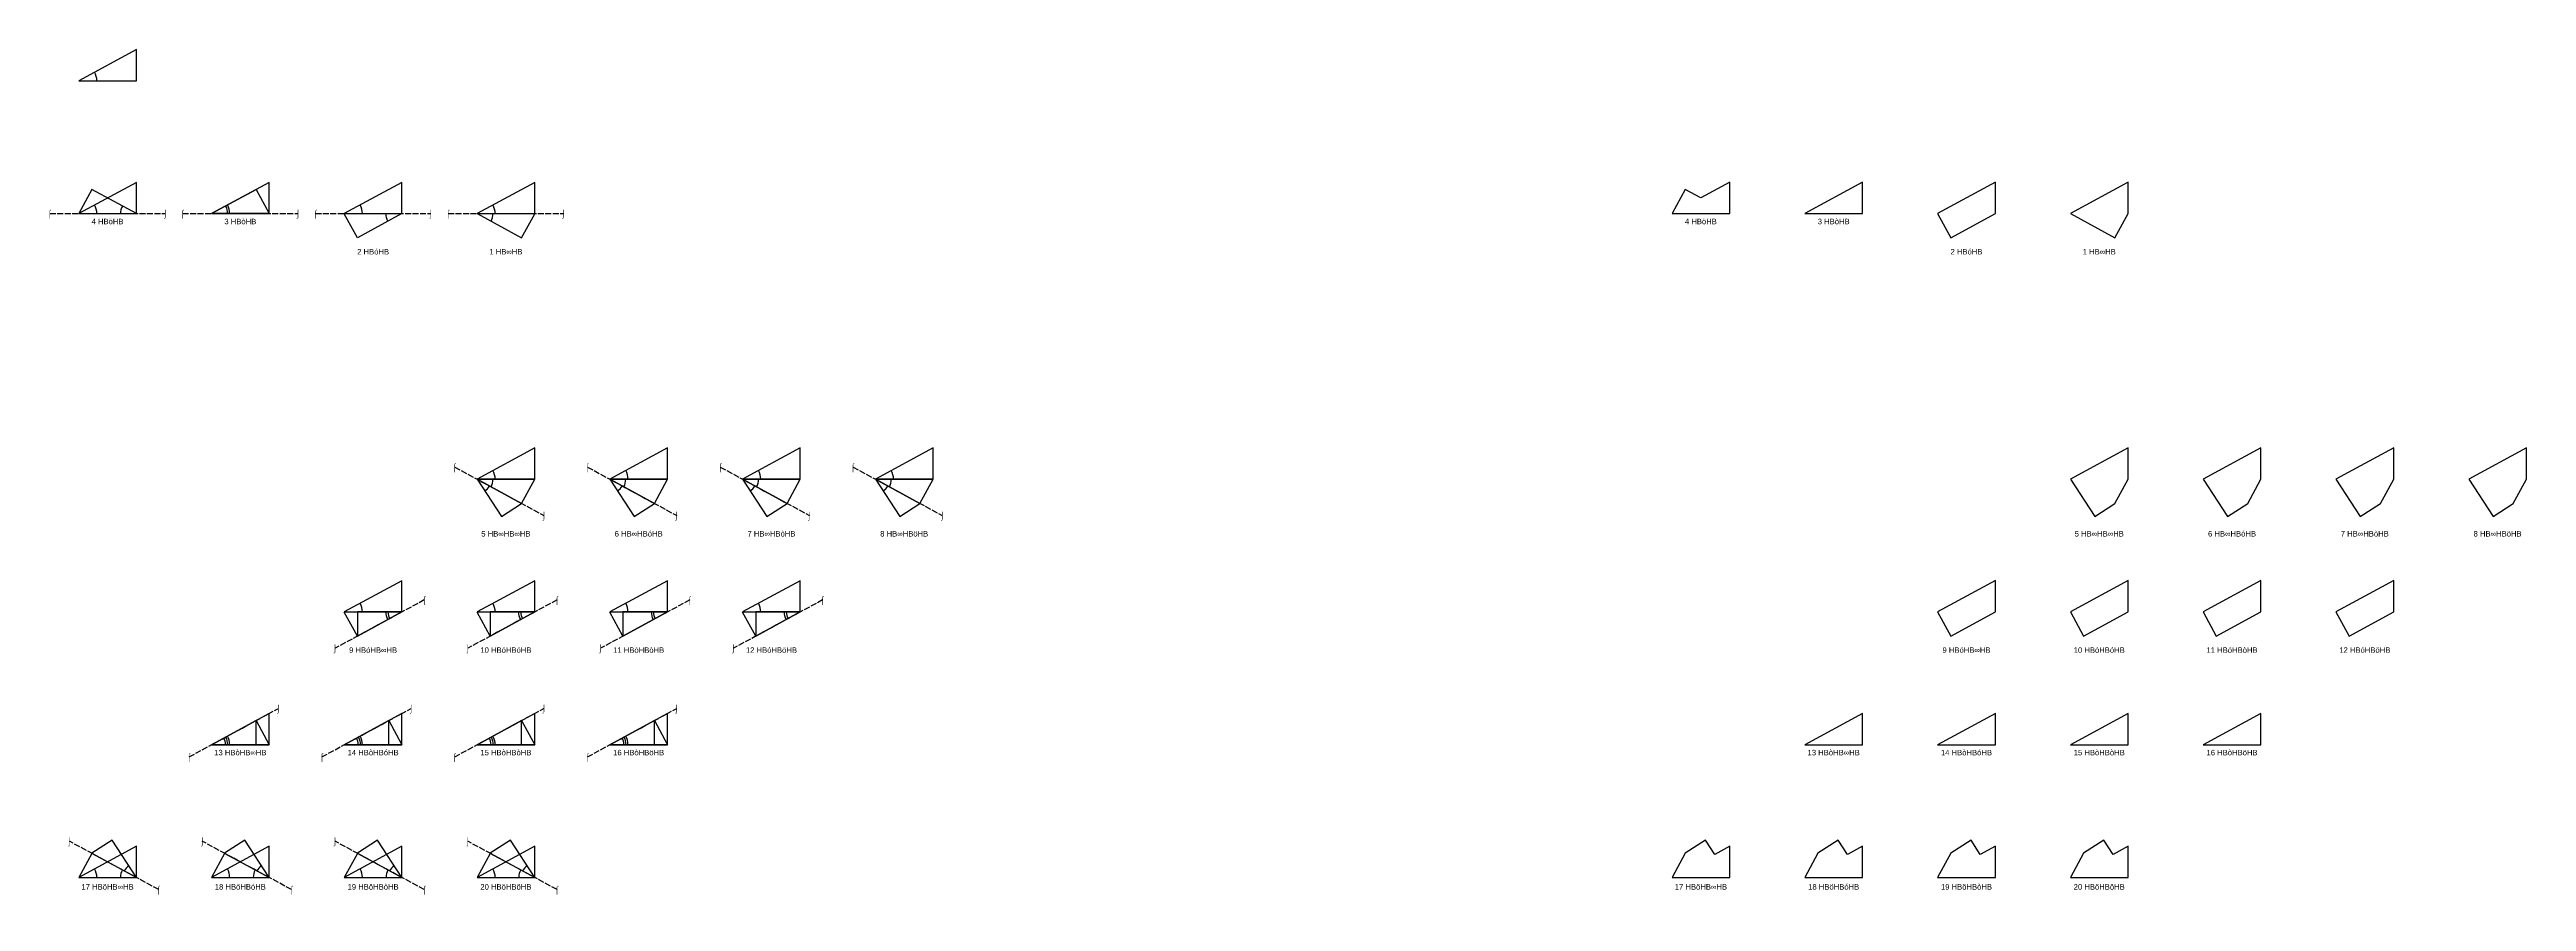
# Model space of a CAD drawing. Header units: millimetres. Extents: x 122552 to 1654769, y -10280102 to 62068.
# Drawn here: x 915520 to 1412632, y -108916 to 62068 of the extents above; entities that cross this region are included whole.
import ezdxf
from ezdxf.enums import TextEntityAlignment as Align

# ---------------------------------------------------------------- set-up
doc = ezdxf.new("R2010")
doc.units = ezdxf.units.MM
doc.linetypes.add('ACAD_ISO02W100', pattern=[15, 12, -3])
for name, color, linetype in [('BASE', 170, 'Continuous'), ('HYPOTENUSE', 20, 'Continuous'), ('PERPENDICULAR', 90, 'Continuous'), ('Standard', 7, 'Continuous')]:
    doc.layers.add(name, color=color, linetype=linetype)
doc.styles.add('Arial', font='arial_0.ttf')

# ---------------------------------------------------------------- blocks, each defined once
blk = doc.blocks.new('fundamental_block_GT')
at = {"color": 4}
blk.add_arc((0, -2), 277, 359.9799, 28.4254, dxfattribs=at)
at = {"layer": 'BASE'}
blk.add_line((0, 0), (879, -7), dxfattribs=at)
at = {"layer": 'HYPOTENUSE'}
blk.add_line((883, 469), (0, 0), dxfattribs=at)
at = {"layer": 'PERPENDICULAR'}
blk.add_line((879, -7), (883, 469), dxfattribs=at)

msp = doc.modelspace()

# ---------------------------------------------------------------- linework, layer by layer
at = {"linetype": 'ACAD_ISO02W100', "ltscale": 100}
for p, q in [((915575, 29131), (938750, 29131)), ((942224, 29131), (965398, 29131)), ((968872, 29131), (992047, 29131)), ((995521, 29131), (1018696, 29131)), ((996839, -21738), (1014741, -31453)), ((1023488, -21738), (1041390, -31453)), ((1050136, -21738), (1068039, -31453)), ((1076785, -21738), (1094687, -31453)), ((990729, -48387), (972827, -58102)), ((1017377, -48387), (999475, -58102)), ((1044026, -48387), (1026124, -58102)), ((1070675, -48387), (1052773, -58102)), ((943542, -79893), (961444, -70178)), ((970190, -79893), (988093, -70178)), ((996839, -79893), (1014741, -70178)), ((1023488, -79893), (1041390, -70178)), ((937431, -106542), (919529, -96826)), ((964080, -106542), (946178, -96826)), ((990729, -106542), (972827, -96826)), ((1017377, -106542), (999475, -96826))]:
    msp.add_line(p, q, dxfattribs=at)
for points in [[(1252740, 29131), (1252740, 35419), (1246946, 32275), (1243789, 33988), (1241153, 29131)], [(1279389, 29131), (1279389, 35419), (1267801, 29131)], [(1306037, 35419), (1294450, 29131), (1297086, 24273), (1306037, 29131)], [(1332686, 35419), (1321099, 29131), (1330050, 24273), (1332686, 29131)], [(1332686, -17878), (1321099, -24167), (1325977, -31672), (1330050, -29024), (1332686, -24167)], [(1359335, -17878), (1347747, -24167), (1352625, -31672), (1356698, -29024), (1359335, -24167)], [(1385983, -17878), (1374396, -24167), (1379274, -31672), (1383347, -29024), (1385983, -24167)], [(1412632, -17878), (1401045, -24167), (1405923, -31672), (1409996, -29024), (1412632, -24167)], [(1297086, -55673), (1306037, -50815), (1306037, -44527), (1294450, -50815)], [(1323735, -55673), (1332686, -50815), (1332686, -44527), (1321099, -50815)], [(1350384, -55673), (1359335, -50815), (1359335, -44527), (1347747, -50815)], [(1377032, -55673), (1385983, -50815), (1385983, -44527), (1374396, -50815)], [(1267801, -77464), (1279389, -77464), (1279389, -71176)], [(1294450, -77464), (1306037, -77464), (1306037, -71176)], [(1321099, -77464), (1332686, -77464), (1332686, -71176)], [(1347747, -77464), (1359335, -77464), (1359335, -71176)], [(1252740, -104113), (1252740, -97824), (1249718, -99464), (1247862, -96608), (1243789, -99255), (1241153, -104113)], [(1279389, -104113), (1279389, -97824), (1276367, -99464), (1274510, -96608), (1270438, -99255), (1267801, -104113)], [(1306037, -104113), (1306037, -97824), (1303016, -99464), (1301159, -96608), (1297086, -99255), (1294450, -104113)], [(1332686, -104113), (1332686, -97824), (1329664, -99464), (1327808, -96608), (1323735, -99255), (1321099, -104113)]]:
    msp.add_lwpolyline(points, close=True)

# ---------------------------------------------------------------- block references
for p, xscale, yscale, zscale, rotation in [((932956, 29131), 11.58735412275403, 11.58735412275403, 11.58735412275403, 152.0000000000003), ((948017, 29131), -11.58735412275403, 11.58735412275403, 11.58735412275403, 207.9999999999996), ((986253, 29131), -11.58735412275403, 11.58735412275403, 11.58735412275403, 27.99999999999958), ((1001315, 29131), 11.58735412275403, 11.58735412275403, 11.58735412275403, 332.0000000000002), ((1001315, -24167), 11.58735412275403, 11.58735412275403, 11.58735412275403, 332.0000000000002), ((1027963, -24167), 11.58735412275403, 11.58735412275403, 11.58735412275403, 332.0000000000002), ((1054612, -24167), 11.58735412275403, 11.58735412275403, 11.58735412275403, 332.0000000000002), ((1081261, -24167), 11.58735412275403, 11.58735412275403, 11.58735412275403, 332.0000000000002), ((1001315, -24167), 10.18429076373602, 10.18429076373602, 10.18429076373602, 303.5116672382091), ((1027963, -24167), 10.18429076373602, 10.18429076373602, 10.18429076373602, 303.5116672382091), ((1054612, -24167), 10.18429076373612, 10.18429076373612, 10.18429076373612, 303.5116672382094), ((1081261, -24167), 10.18429076373612, 10.18429076373612, 10.18429076373612, 303.5116672382094), ((986253, -50815), -11.58735412275403, 11.58735412275403, 11.58735412275403, 27.99999999999958), ((1012902, -50815), -11.58735412275403, 11.58735412275403, 11.58735412275403, 27.99999999999958), ((1039551, -50815), -11.58735412275403, 11.58735412275403, 11.58735412275403, 27.99999999999958), ((1066199, -50815), -11.58735412275403, 11.58735412275403, 11.58735412275403, 27.99999999999958), ((986253, -50815), 10.18429076373601, 10.18429076373601, 10.18429076373601, 180.4883327617911), ((1012902, -50815), 10.18429076373601, 10.18429076373601, 10.18429076373601, 180.4883327617911), ((1039551, -50815), 10.18429076373601, 10.18429076373601, 10.18429076373601, 180.4883327617911), ((1066199, -50815), 10.18429076373611, 10.18429076373611, 10.18429076373611, 180.4883327617911), ((948017, -77464), -11.58735412275403, 11.58735412275403, 11.58735412275403, 207.9999999999996), ((948017, -77464), 10.18429076373601, 10.18429076373601, 10.18429076373601, 0.4883327617926961), ((974666, -77464), -11.58735412275403, 11.58735412275403, 11.58735412275403, 207.9999999999996), ((974666, -77464), 10.18429076373601, 10.18429076373601, 10.18429076373601, 0.4883327617926961), ((1001315, -77464), -11.58735412275403, 11.58735412275403, 11.58735412275403, 207.9999999999996), ((1001315, -77464), 10.18429076373601, 10.18429076373601, 10.18429076373601, 0.4883327617926961), ((1027963, -77464), -11.58735412275403, 11.58735412275403, 11.58735412275403, 207.9999999999996), ((1027963, -77464), 10.18429076373601, 10.18429076373601, 10.18429076373601, 0.4883327617926961), ((932956, -104113), 11.58735412275403, 11.58735412275403, 11.58735412275403, 152.0000000000003), ((932956, -104113), 10.18429076373601, 10.18429076373601, 10.18429076373601, 123.5116672382091), ((959605, -104113), 11.58735412275403, 11.58735412275403, 11.58735412275403, 152.0000000000003), ((959605, -104113), 10.18429076373601, 10.18429076373601, 10.18429076373601, 123.5116672382091), ((986253, -104113), 11.58735412275403, 11.58735412275403, 11.58735412275403, 152.0000000000003), ((986253, -104113), 10.18429076373601, 10.18429076373601, 10.18429076373601, 123.5116672382091), ((1012902, -104113), 11.58735412275403, 11.58735412275403, 11.58735412275403, 152.0000000000003), ((1012902, -104113), 10.18429076373601, 10.18429076373601, 10.18429076373601, 123.5116672382091)]:
    msp.add_blockref('fundamental_block_GT', p, dxfattribs=dict(xscale=xscale, yscale=yscale, zscale=zscale, rotation=rotation))
at = {"layer": 'Standard', "xscale": 13.18371388650824, "yscale": 13.18371388650824, "zscale": 13.18371388650824, "rotation": 0.4883327617913192}
for p in [(921369, 55779), (921369, 29131), (948017, 29131), (974666, 29131), (1001315, 29131), (1001315, -24167), (1027963, -24167), (1054612, -24167), (1081261, -24167), (974666, -50815), (1001315, -50815), (1027963, -50815), (1054612, -50815), (948017, -77464), (974666, -77464), (1001315, -77464), (1027963, -77464), (921369, -104113), (948017, -104113), (974666, -104113), (1001315, -104113)]:
    msp.add_blockref('fundamental_block_GT', p, dxfattribs=at)

# ---------------------------------------------------------------- texts
at = {"style": 'Arial'}
for s, p in [('⌠', (915575, 29131)), ('⌡', (938750, 29131)), ('⌠', (942224, 29131)), ('⌡', (965398, 29131)), ('⌠', (968872, 29131)), ('⌡', (992047, 29131)), ('⌠', (995521, 29131)), ('⌡', (1018696, 29131)), ('4 HBöHB', (927162, 27558)), ('3 HBòHB', (953811, 27558)), ('4 HBöHB', (1246946, 27558)), ('3 HBòHB', (1273595, 27558)), ('2 HBóHB', (980460, 21486)), ('1 HB∞HB', (1007108, 21486)), ('2 HBóHB', (1300244, 21486)), ('1 HB∞HB', (1326892, 21486)), ('⌠', (996839, -21738)), ('⌠', (1023488, -21738)), ('⌠', (1050136, -21738)), ('⌠', (1076785, -21738)), ('5 HB∞HB∞HB', (1007108, -35120)), ('⌡', (1014741, -31453)), ('6 HB∞HBóHB', (1033757, -35120)), ('⌡', (1041390, -31453)), ('7 HB∞HBòHB', (1060406, -35120)), ('⌡', (1068039, -31453)), ('8 HB∞HBöHB', (1087054, -35120)), ('⌡', (1094687, -31453)), ('5 HB∞HB∞HB', (1326892, -35120)), ('6 HB∞HBóHB', (1353541, -35120)), ('7 HB∞HBòHB', (1380190, -35120)), ('8 HB∞HBöHB', (1406838, -35120)), ('⌠', (990729, -48387)), ('⌠', (1017377, -48387)), ('⌠', (1044026, -48387)), ('⌠', (1070675, -48387)), ('⌡', (972827, -58102)), ('9 HBóHB∞HB', (980460, -58460)), ('⌡', (999475, -58102)), ('10 HBóHBóHB', (1007108, -58460)), ('⌡', (1026124, -58102)), ('11 HBóHBòHB', (1033757, -58460)), ('⌡', (1052773, -58102)), ('12 HBóHBöHB', (1060406, -58460)), ('9 HBóHB∞HB', (1300244, -58460)), ('10 HBóHBóHB', (1326892, -58460)), ('11 HBóHBòHB', (1353541, -58460)), ('12 HBóHBöHB', (1380190, -58460)), ('⌡', (961444, -70178)), ('⌡', (988093, -70178)), ('⌡', (1014741, -70178)), ('⌡', (1041390, -70178)), ('⌠', (943542, -79893)), ('13 HBòHB∞HB', (953811, -79036)), ('⌠', (970190, -79893)), ('14 HBòHBóHB', (980460, -79036)), ('⌠', (996839, -79893)), ('15 HBòHBòHB', (1007108, -79036)), ('⌠', (1023488, -79893)), ('16 HBòHBöHB', (1033757, -79036)), ('13 HBòHB∞HB', (1273595, -79036)), ('14 HBòHBóHB', (1300244, -79036)), ('15 HBòHBòHB', (1326892, -79036)), ('16 HBòHBöHB', (1353541, -79036)), ('⌡', (919529, -96826)), ('⌡', (946178, -96826)), ('⌡', (972827, -96826)), ('⌡', (999475, -96826)), ('17 HBöHB∞HB', (927162, -105989)), ('⌠', (937431, -106542)), ('18 HBöHBóHB', (953811, -105989)), ('⌠', (964080, -106542)), ('19 HBöHBòHB', (980460, -105989)), ('⌠', (990729, -106542)), ('20 HBöHBöHB', (1007108, -105989)), ('⌠', (1017377, -106542)), ('17 HBöHB∞HB', (1246946, -105989)), ('18 HBöHBóHB', (1273595, -105989)), ('19 HBöHBòHB', (1300244, -105989)), ('20 HBöHBöHB', (1326892, -105989))]:
    msp.add_text(s, height=1100, dxfattribs=at).set_placement(p, align=Align.MIDDLE_CENTER)

doc.saveas('drawing.dxf')
